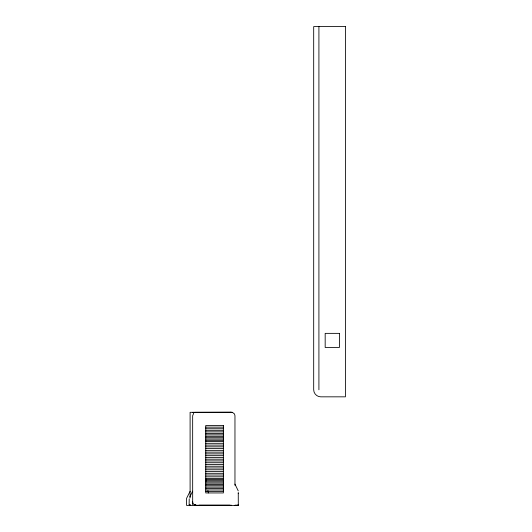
<?xml version="1.0" encoding="UTF-8"?>
<svg xmlns="http://www.w3.org/2000/svg" width="532" height="532" viewBox="0 0 532 532"><rect width="100%" height="100%" fill="white"/><g stroke="black" fill="none" stroke-linecap="round" stroke-linejoin="round"><path stroke-width="0.8" d="M189.226 498.83L189.126 504.575M189.744 497.054L192.657 491.176M190.104 491.295L186.579 498.351L186.579 505.4L235.942 505.4M193.688 413.231L192.657 415.725L192.67 504.762M205.744 446.827L223.374 446.827M205.744 450.358L223.374 450.358M205.744 453.882L223.374 453.882M205.764 457.38L223.347 457.38M205.744 460.931L223.374 460.931M223.347 445.091L205.764 445.091M205.744 464.463L223.374 464.463M223.347 448.616L205.764 448.616M205.744 467.987L223.374 467.987M223.347 452.14L205.764 452.14M205.744 471.512L223.374 471.512M223.347 455.671L205.764 455.671M205.764 475.016L223.347 475.016M223.347 459.196L205.764 459.196M223.347 462.72L205.764 462.72M223.347 466.245L205.764 466.245M223.347 469.769L205.764 469.769M223.347 473.3L205.764 473.3M237.465 505.28L238.097 505.28M237.545 505.28L238.23 505.28M192.717 412.433L193.628 412.313M195.271 412.313L231.44 412.194M192.657 501.756A3.525 3.525 0 0 0 193.688 504.25L194.419 504.808L195.59 504.775M234.964 505.274L237.724 505.26A0.705 0.685 -90 0 0 238.137 504.928M232.418 412.313L190.104 412.313L190.104 497.919M205.744 427.143L223.374 427.143M205.744 428.745L223.374 428.745M205.744 430.328L223.374 430.328M205.744 431.878L223.374 431.878M205.744 433.407L223.374 433.407M205.744 434.89L223.374 434.89M205.744 436.333L223.374 436.333M205.744 437.723L223.374 437.723M205.744 439.06L223.374 439.06M205.744 440.33L223.374 440.33M205.744 441.54L223.374 441.54M205.744 443.302L223.374 443.302M205.764 476.825L223.374 476.798M223.374 478.561L205.744 478.561L206.177 480.961M205.744 479.598L223.374 479.598M205.744 480.709L223.374 480.709M205.744 481.886L223.374 481.886M205.744 483.116L223.374 483.116M205.744 484.413L223.374 484.413M205.744 485.749L223.374 485.749M205.744 487.132L223.374 487.132M205.744 488.549L223.374 488.549M205.744 489.992L223.374 489.992M205.744 491.462L223.374 491.462M189.858 504.762C187.876 504.017 191.334 505.467 189.977 505.187M189.917 504.928L189.226 504.928L189.858 505.28M189.478 505.187L190.15 505.187M199.001 505.167L230.083 505.167M234.964 505.28L238.496 505.28M232.351 412.313L234.492 413.956L234.964 415.725L234.964 485.297M194.419 504.808L196.182 505.187M234.964 484.127L238.243 490.89M189.671 504.762L189.738 504.928M207.926 490.544L208.364 492.945M238.196 492.938L238.23 493.284M318.914 26.6L318.914 389.783M238.263 492.758L238.296 505.28M194.227 505.161A3.525 3.525 0 0 0 195.144 505.28L230.403 505.28A3.525 3.525 0 0 0 231.314 505.161M194.227 412.433A3.525 3.525 0 0 1 195.144 412.313M230.403 412.313A3.525 3.525 0 0 1 231.314 412.433M345.421 26.6L313.687 26.6L313.687 389.783C313.667 393.554 316.966 396.859 320.743 396.832L345.421 396.832L345.421 26.6M339.396 333.365L325.178 333.365L325.178 347.469L339.396 347.469L339.396 333.365M223.374 425.527L205.744 425.527L205.744 492.945L223.374 492.945L223.374 425.527"/></g></svg>
